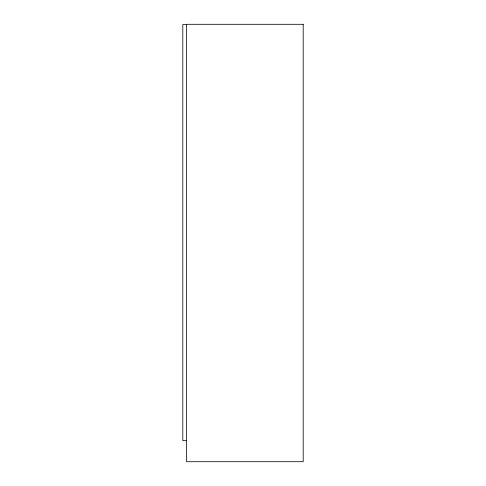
<?xml version="1.0" encoding="UTF-8"?>
<svg xmlns="http://www.w3.org/2000/svg" width="486" height="486" viewBox="0 0 486 486"><rect width="100%" height="100%" fill="white"/><g stroke="black" fill="none" stroke-linecap="round" stroke-linejoin="round"><path stroke-width="0.73" d="M186.557 24.507L182.803 24.507L182.803 440.662L186.557 440.662M303.197 24.3L186.557 24.3L186.557 461.7L303.197 461.7L303.197 24.3"/></g></svg>
